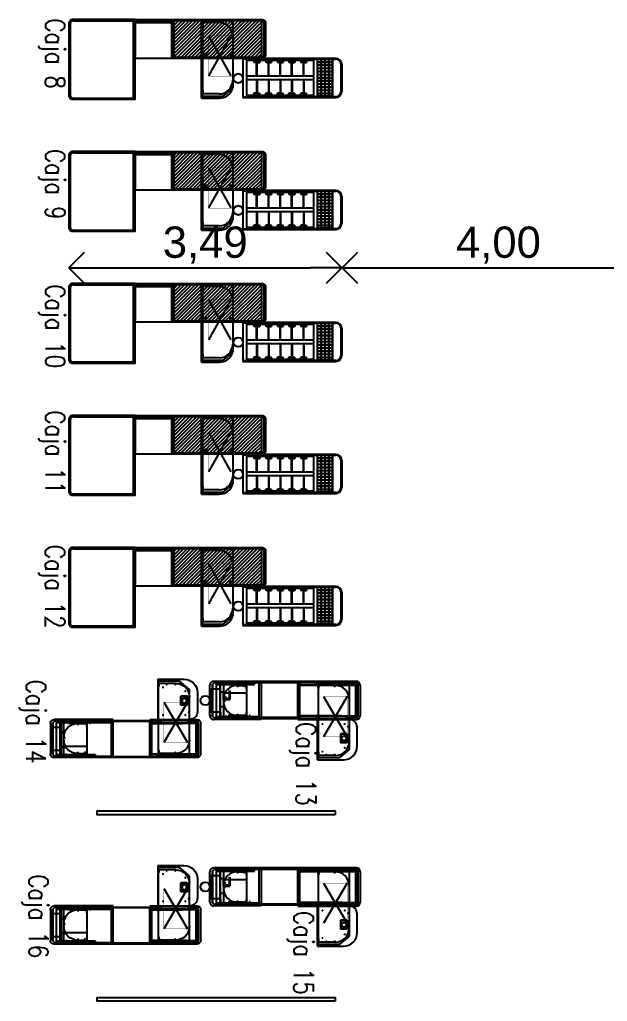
# Model space of a CAD drawing. Extents: x 306 to 2240, y 18 to 779.
# Drawn here: x 650.84 to 658.36, y 379.03 to 391.6 of the extents above; entities that cross this region are included whole.
import ezdxf

# ---------------------------------------------------------------- set-up
doc = ezdxf.new("R2010")
doc.units = 0
doc.header["$MEASUREMENT"] = 0
doc.header["$PDMODE"] = 3
for name, color, linetype in [('1', 1, 'Continuous'), ('12', 1, 'Continuous'), ('Alzado 01', 1, 'Continuous'), ('Cabriada', 2, 'Continuous'), ('Cajas', 1, 'Continuous'), ('COTAS', 2, 'Continuous'), ('Nombre de locales', 3, 'Continuous')]:
    doc.layers.add(name, color=color, linetype=linetype)
doc.styles.add('arial', font='arial.ttf')
doc.styles.add('VA-01-12', font='simplex.shx', dxfattribs={"width": 0.8, "height": 0.2})
doc.dimstyles.new('Cota 200', dxfattribs={"dimtxt": 0.4, "dimasz": 0.4, "dimexe": 1.25, "dimexo": 0.625, "dimgap": 0.05, "dimtad": 1, "dimzin": 1, "dimtxsty": 'arial', "dimblk": 'OPEN90', "dimcen": 0, "dimse1": 1, "dimse2": 1, "dimclrd": 1, "dimclrt": 2, "dimadec": 0, "dimazin": 0, "dimtfac": 1, "dimtix": 1, "dimtmove": 0, "dimatfit": 3, "dimldrblk": 'OPEN90', "dimfxl": 1, "dimarcsym": 0})

# ---------------------------------------------------------------- blocks, each defined once
blk = doc.blocks.new('_Open90')
at = {"color": 0, "linetype": 'ByBlock', "lineweight": -2}
for p, q in [((-0.5, 0.5), (0, 0)), ((0, 0), (-1, 0)), ((0, 0), (-0.5, -0.5))]:
    blk.add_line(p, q, dxfattribs=at)
blk = doc.blocks.new('*D105')
at = {"layer": 'COTAS', "color": 1, "linetype": 'Continuous', "lineweight": -2, "transparency": 16777216}
blk.add_line((655.365, 388.421), (658.565, 388.421), dxfattribs=at)
at = {"layer": 'Defpoints', "color": 0, "transparency": 16777216}
for p in [(658.965, 388.421), (658.965, 387.799, 0), (654.965, 387.471, 0)]:
    blk.add_point(p, dxfattribs=at)
at = {"layer": 'COTAS', "color": 1, "lineweight": -2, "transparency": 16777216, "xscale": 0.4, "yscale": 0.4, "zscale": 0.4, "rotation": 180}
blk.add_blockref('_Open90', (654.965, 388.421), dxfattribs=at)
at = {"layer": 'COTAS', "color": 1, "lineweight": -2, "transparency": 16777216, "xscale": 0.4, "yscale": 0.4, "zscale": 0.4}
blk.add_blockref('_Open90', (658.965, 388.421), dxfattribs=at)
at = {"layer": 'COTAS', "color": 2, "transparency": 16777216, "insert": (656.965, 388.711), "char_height": 0.4, "attachment_point": 5, "style": 'arial'}
blk.add_mtext('4,00', dxfattribs=at)
blk = doc.blocks.new('QUADRA N - 1 CINTA1')
at = {"layer": '1', "linetype": 'Continuous'}
h = blk.add_hatch(dxfattribs=at)
h.set_pattern_fill('ANSI31', color=256, scale=0.01, style=0)
h.set_pattern_definition([(45, (-107.38674, -175.19728), (-0.0224506403, 0.0224506403), [])])
h.paths.add_polyline_path([(-0.291, 0.232), (-1.416, 0.232), (-1.416, -0.23), (-0.291, -0.23)])
for p, q in [((-2.744, 0.199), (-2.744, -0.721)), ((-2.701, 0.234), (-1.933, 0.234)), ((-1.933, -0.755), (-1.933, 0.234)), ((-1.911, 0.249), (-1.911, -0.224)), ((-1.911, 0.207), (-1.911, 0.232)), ((-1.441, 0.232), (-1.911, 0.232)), ((-1.441, 0.207), (-1.911, 0.207)), ((-1.441, 0.232), (-1.441, 0.207)), ((-1.061, -0.758), (-1.061, 0.249)), ((-1.061, 0.249), (-0.656, 0.249)), ((-0.661, 0.242), (-1.047, 0.242)), ((-1.047, 0.242), (-1.047, -0.734)), ((-1.046, 0.181), (-1.046, 0.211)), ((-0.837, 0.211), (-1.046, 0.211)), ((-1.031, 0.181), (-1.046, 0.181)), ((-1.011, 0.239), (-1.021, 0.239)), ((-1.021, 0.239), (-1.021, 0.219)), ((-1.021, 0.219), (-1.011, 0.219)), ((-1.011, 0.219), (-1.011, 0.239)), ((-0.696, 0.239), (-0.696, 0.219)), ((-0.686, 0.219), (-0.686, 0.239)), ((-0.671, 0.239), (-0.681, 0.239)), ((-0.681, 0.219), (-0.671, 0.219)), ((-0.661, 0.242), (-0.661, -0.624)), ((-0.656, -0.583), (-0.656, 0.249)), ((-0.258, -0.197), (-0.258, 0.199)), ((-0.974, 0.041), (-0.685, -0.472)), ((-0.685, 0.041), (-0.974, -0.472)), ((-0.662, 0.035), (-0.662, -0.528)), ((-1.032, -0.187), (-1.047, -0.187)), ((-1.047, -0.187), (-1.047, -0.217)), ((-1.047, -0.247), (-1.047, -0.217)), ((-1.032, -0.249), (-1.047, -0.249)), ((-1.021, -0.211), (-1.021, -0.18)), ((-1.021, -0.18), (-0.996, -0.18)), ((-1.021, -0.211), (-0.996, -0.211)), ((-0.996, -0.18), (-0.996, -0.211)), ((-0.696, -0.211), (-0.696, -0.18)), ((-0.696, -0.18), (-0.686, -0.18)), ((-0.696, -0.211), (-0.686, -0.211)), ((-0.686, -0.18), (-0.686, -0.211)), ((-0.661, -0.624), (-0.791, -0.734)), ((-0.791, -0.734), (-1.047, -0.734)), ((-1.031, -0.673), (-1.046, -0.673)), ((-1.046, -0.673), (-1.046, -0.703)), ((-0.837, -0.703), (-1.046, -0.703)), ((-2.699, -0.755), (-1.933, -0.755)), ((-1.061, -0.758), (-0.831, -0.758))]:
    blk.add_line(p, q, dxfattribs=at)
for points in [[(-1.911, 0.249), (-2.711, 0.249, 0.414214), (-2.761, 0.199), (-2.761, -0.721, 0.414214), (-2.711, -0.771), (-1.911, -0.771)], [(-1.441, 0.249), (-0.287, 0.249, -0.43899), (-0.241, 0.199), (-0.241, -0.197, -0.414214), (-0.291, -0.247), (-1.441, -0.247)]]:
    blk.add_lwpolyline(points, format="xyb", close=True, dxfattribs=at)
for points in [[(-1.441, 0.249), (-1.441, -0.247), (-1.911, -0.247), (-1.911, 0.249)], [(-0.291, 0.232), (-1.416, 0.232), (-1.416, -0.23), (-0.291, -0.23)]]:
    blk.add_lwpolyline(points, close=True, dxfattribs=at)
at = {"layer": '1', "linetype": 'Continuous', "const_width": 0.003}
blk.add_lwpolyline([(-0.973, 0.041), (-0.668, 0.041), (-0.668, -0.474), (-0.973, -0.474)], close=True, dxfattribs=at)
at = {"layer": '1', "linetype": 'Continuous'}
for centre in [(-1.016, 0.232), (-0.691, 0.232), (-1.016, -0.201), (-0.691, -0.201)]:
    blk.add_circle(centre, 0.00551, dxfattribs=at)
for centre, radius, start, end in [((-2.707, 0.197), 0.0371, 81.7369, 177.4631), ((-0.837, 0.035), 0.175, 0, 90), ((-0.291, 0.199), 0.0331, 0, 90), ((-0.291, -0.197), 0.0331, 270, 0), ((-0.837, -0.528), 0.175, 270, 0), ((-0.831, -0.583), 0.175, 270, 0), ((-2.708, -0.72), 0.0358, 181.7722, 284.3201)]:
    blk.add_arc(centre, radius, start, end, dxfattribs=at)
blk = doc.blocks.new('49 - ANTECAJAS1')
at = {"layer": '12', "linetype": 'Continuous'}
for p, q in [((0.075, 1.265), (0.425, 1.265)), ((0, 0.95), (0, 1.19)), ((0, 1.19), (0, 0.045)), ((0.01, 0.905), (0.01, 1.19)), ((0.01, 1.19), (0.01, 0)), ((0.49, 1.15), (0.01, 1.15)), ((0.01, 1.144), (0.484, 1.144)), ((0.048, 1.144), (0.048, 1.1)), ((0.052, 1.144), (0.052, 1.1)), ((0.075, 1.255), (0.425, 1.255)), ((0.088, 1.144), (0.088, 1.1)), ((0.091, 1.144), (0.091, 1.1)), ((0.128, 1.144), (0.128, 1.1)), ((0.131, 1.144), (0.131, 1.1)), ((0.169, 1.144), (0.169, 1.1)), ((0.171, 1.144), (0.171, 1.1)), ((0.209, 1.144), (0.209, 1.1)), ((0.211, 1.144), (0.211, 1.1)), ((0.249, 1.144), (0.249, 1.1)), ((0.251, 1.144), (0.251, 1.1)), ((0.289, 1.144), (0.289, 1.1)), ((0.289, 1.144), (0.289, 1.1)), ((0.291, 1.144), (0.291, 1.1)), ((0.291, 1.144), (0.291, 1.1)), ((0.329, 1.144), (0.329, 1.1)), ((0.331, 1.144), (0.331, 1.1)), ((0.369, 1.144), (0.369, 1.1)), ((0.372, 1.144), (0.372, 1.1)), ((0.409, 1.144), (0.409, 1.1)), ((0.412, 1.144), (0.412, 1.1)), ((0.484, 1.144), (0.444, 1.144)), ((0.448, 1.144), (0.448, 1.1)), ((0.452, 1.144), (0.452, 1.1)), ((0.49, 1.15), (0.484, 1.15)), ((0.484, 1.144), (0.484, 0.95)), ((0.49, 1.19), (0.49, 0.905)), ((0.49, 0), (0.49, 1.19)), ((0.49, 0.95), (0.49, 1.15)), ((0.5, 1.19), (0.5, 0.95)), ((0.5, 0.045), (0.5, 1.19)), ((0.01, 1.1), (0.484, 1.1)), ((0.01, 1.097), (0.484, 1.097)), ((0.01, 1.05), (0.484, 1.05)), ((0.01, 1.047), (0.484, 1.047)), ((0.048, 1.097), (0.048, 1.05)), ((0.048, 1.047), (0.048, 1)), ((0.052, 1.097), (0.052, 1.05)), ((0.052, 1.047), (0.052, 1)), ((0.088, 1.097), (0.088, 1.05)), ((0.088, 1.047), (0.088, 1)), ((0.091, 1.097), (0.091, 1.05)), ((0.091, 1.047), (0.091, 1)), ((0.128, 1.097), (0.128, 1.05)), ((0.128, 1.047), (0.128, 1)), ((0.131, 1.097), (0.131, 1.05)), ((0.131, 1.047), (0.131, 1)), ((0.169, 1.097), (0.169, 1.05)), ((0.169, 1.047), (0.169, 1)), ((0.171, 1.097), (0.171, 1.05)), ((0.171, 1.047), (0.171, 1)), ((0.209, 1.097), (0.209, 1.05)), ((0.209, 1.047), (0.209, 1)), ((0.211, 1.097), (0.211, 1.05)), ((0.211, 1.047), (0.211, 1)), ((0.249, 1.097), (0.249, 1.05)), ((0.249, 1.047), (0.249, 1)), ((0.251, 1.097), (0.251, 1.05)), ((0.251, 1.047), (0.251, 1)), ((0.289, 1.097), (0.289, 1.05)), ((0.289, 1.097), (0.289, 1.05)), ((0.289, 1.047), (0.289, 1)), ((0.289, 1.047), (0.289, 1)), ((0.291, 1.097), (0.291, 1.05)), ((0.291, 1.097), (0.291, 1.05)), ((0.291, 1.047), (0.291, 1)), ((0.291, 1.047), (0.291, 1)), ((0.329, 1.097), (0.329, 1.05)), ((0.329, 1.047), (0.329, 1)), ((0.331, 1.097), (0.331, 1.05)), ((0.331, 1.047), (0.331, 1)), ((0.369, 1.097), (0.369, 1.05)), ((0.369, 1.047), (0.369, 1)), ((0.372, 1.097), (0.372, 1.05)), ((0.372, 1.047), (0.372, 1)), ((0.409, 1.097), (0.409, 1.05)), ((0.409, 1.047), (0.409, 1)), ((0.412, 1.097), (0.412, 1.05)), ((0.412, 1.047), (0.412, 1)), ((0.448, 1.097), (0.448, 1.05)), ((0.448, 1.047), (0.448, 1)), ((0.452, 1.097), (0.452, 1.05)), ((0.452, 1.047), (0.452, 1)), ((0, 0.95), (0, 0.905)), ((0, 0.905), (0, 0.95)), ((0.01, 1), (0.484, 1)), ((0.01, 0.997), (0.484, 0.997)), ((0.01, 0.95), (0.49, 0.95)), ((0.01, 0.95), (0.49, 0.95)), ((0.01, 0.95), (0.016, 0.95)), ((0.01, 0.905), (0.49, 0.905)), ((0.016, 0.905), (0.016, 0.045)), ((0.027, 0.905), (0.027, 0.045)), ((0.048, 0.997), (0.048, 0.95)), ((0.052, 0.997), (0.052, 0.95)), ((0.088, 0.997), (0.088, 0.95)), ((0.091, 0.997), (0.091, 0.95)), ((0.128, 0.997), (0.128, 0.95)), ((0.131, 0.997), (0.131, 0.95)), ((0.169, 0.997), (0.169, 0.95)), ((0.171, 0.997), (0.171, 0.95)), ((0.209, 0.997), (0.209, 0.95)), ((0.211, 0.997), (0.211, 0.95)), ((0.227, 0.905), (0.227, 0.045)), ((0.249, 0.997), (0.249, 0.95)), ((0.249, 0.95), (0.251, 0.95)), ((0.251, 0.997), (0.251, 0.95)), ((0.273, 0.905), (0.273, 0.045)), ((0.289, 0.997), (0.289, 0.95)), ((0.289, 0.997), (0.289, 0.95)), ((0.291, 0.997), (0.291, 0.95)), ((0.291, 0.997), (0.291, 0.95)), ((0.329, 0.997), (0.329, 0.95)), ((0.331, 0.997), (0.331, 0.95)), ((0.369, 0.997), (0.369, 0.95)), ((0.372, 0.997), (0.372, 0.95)), ((0.409, 0.997), (0.409, 0.95)), ((0.412, 0.997), (0.412, 0.95)), ((0.448, 0.997), (0.448, 0.95)), ((0.452, 0.997), (0.452, 0.95)), ((0.473, 0.905), (0.473, 0.045)), ((0.484, 0.905), (0.484, 0.045)), ((0.49, 0.95), (0.49, 1)), ((0.5, 0.905), (0.5, 0.95)), ((0.5, 0.95), (0.5, 0.905)), ((0.034, 0.815), (0.034, 0.74)), ((0.034, 0.815), (0.054, 0.815)), ((0.047, 0.815), (0.047, 0.74)), ((0.048, 0.793), (0.048, 0.763)), ((0.054, 0.793), (0.048, 0.793)), ((0.048, 0.763), (0.054, 0.763)), ((0.054, 0.793), (0.054, 0.815)), ((0.054, 0.763), (0.054, 0.793)), ((0.227, 0.78), (0.054, 0.78)), ((0.227, 0.774), (0.054, 0.774)), ((0.054, 0.774), (0.054, 0.74)), ((0.273, 0.78), (0.446, 0.78)), ((0.273, 0.774), (0.446, 0.774)), ((0.446, 0.793), (0.446, 0.815)), ((0.466, 0.815), (0.446, 0.815)), ((0.446, 0.793), (0.452, 0.793)), ((0.446, 0.763), (0.446, 0.793)), ((0.446, 0.774), (0.446, 0.74)), ((0.452, 0.763), (0.446, 0.763)), ((0.452, 0.793), (0.452, 0.763)), ((0.453, 0.815), (0.453, 0.74)), ((0.466, 0.815), (0.466, 0.74)), ((0.034, 0.74), (0.054, 0.74)), ((0.034, 0.665), (0.054, 0.665)), ((0.034, 0.665), (0.034, 0.59)), ((0.047, 0.665), (0.047, 0.59)), ((0.054, 0.643), (0.048, 0.643)), ((0.048, 0.643), (0.048, 0.613)), ((0.054, 0.643), (0.054, 0.665)), ((0.054, 0.613), (0.054, 0.643)), ((0.227, 0.63), (0.054, 0.63)), ((0.273, 0.63), (0.446, 0.63)), ((0.466, 0.74), (0.446, 0.74)), ((0.466, 0.665), (0.446, 0.665)), ((0.446, 0.643), (0.446, 0.665)), ((0.446, 0.613), (0.446, 0.643)), ((0.446, 0.643), (0.452, 0.643)), ((0.452, 0.643), (0.452, 0.613)), ((0.453, 0.665), (0.453, 0.59)), ((0.466, 0.665), (0.466, 0.59)), ((0.034, 0.59), (0.054, 0.59)), ((0.034, 0.441), (0.034, 0.516)), ((0.034, 0.516), (0.054, 0.516)), ((0.047, 0.441), (0.047, 0.516)), ((0.048, 0.613), (0.054, 0.613)), ((0.054, 0.624), (0.054, 0.59)), ((0.227, 0.624), (0.054, 0.624)), ((0.054, 0.481), (0.054, 0.516)), ((0.273, 0.624), (0.446, 0.624)), ((0.446, 0.624), (0.446, 0.59)), ((0.452, 0.613), (0.446, 0.613)), ((0.466, 0.59), (0.446, 0.59)), ((0.446, 0.481), (0.446, 0.516)), ((0.466, 0.516), (0.446, 0.516)), ((0.453, 0.441), (0.453, 0.516)), ((0.466, 0.441), (0.466, 0.516)), ((0.034, 0.441), (0.054, 0.441)), ((0.048, 0.463), (0.048, 0.493)), ((0.048, 0.493), (0.054, 0.493)), ((0.054, 0.463), (0.048, 0.463)), ((0.054, 0.493), (0.054, 0.463)), ((0.227, 0.481), (0.054, 0.481)), ((0.227, 0.475), (0.054, 0.475)), ((0.054, 0.463), (0.054, 0.441)), ((0.273, 0.481), (0.446, 0.481)), ((0.273, 0.475), (0.446, 0.475)), ((0.446, 0.493), (0.446, 0.463)), ((0.452, 0.493), (0.446, 0.493)), ((0.446, 0.463), (0.446, 0.441)), ((0.446, 0.463), (0.452, 0.463)), ((0.466, 0.441), (0.446, 0.441)), ((0.452, 0.463), (0.452, 0.493)), ((0.034, 0.292), (0.034, 0.367)), ((0.034, 0.367), (0.054, 0.367)), ((0.034, 0.292), (0.054, 0.292)), ((0.047, 0.292), (0.047, 0.367)), ((0.048, 0.313), (0.048, 0.343)), ((0.048, 0.343), (0.054, 0.343)), ((0.054, 0.313), (0.048, 0.313)), ((0.054, 0.332), (0.054, 0.367)), ((0.054, 0.343), (0.054, 0.313)), ((0.227, 0.332), (0.054, 0.332)), ((0.227, 0.326), (0.054, 0.326)), ((0.054, 0.313), (0.054, 0.292)), ((0.273, 0.332), (0.446, 0.332)), ((0.273, 0.326), (0.446, 0.326)), ((0.446, 0.332), (0.446, 0.367)), ((0.466, 0.367), (0.446, 0.367)), ((0.446, 0.343), (0.446, 0.313)), ((0.452, 0.343), (0.446, 0.343)), ((0.446, 0.313), (0.446, 0.292)), ((0.446, 0.313), (0.452, 0.313)), ((0.466, 0.292), (0.446, 0.292)), ((0.452, 0.313), (0.452, 0.343)), ((0.453, 0.292), (0.453, 0.367)), ((0.466, 0.292), (0.466, 0.367)), ((0.034, 0.217), (0.054, 0.217)), ((0.034, 0.142), (0.034, 0.217)), ((0.034, 0.142), (0.054, 0.142)), ((0.047, 0.142), (0.047, 0.217)), ((0.048, 0.193), (0.054, 0.193)), ((0.048, 0.163), (0.048, 0.193)), ((0.054, 0.163), (0.048, 0.163)), ((0.054, 0.182), (0.054, 0.217)), ((0.054, 0.193), (0.054, 0.163)), ((0.227, 0.182), (0.054, 0.182)), ((0.227, 0.176), (0.054, 0.176)), ((0.054, 0.163), (0.054, 0.142)), ((0.273, 0.182), (0.446, 0.182)), ((0.273, 0.176), (0.446, 0.176)), ((0.466, 0.217), (0.446, 0.217)), ((0.446, 0.182), (0.446, 0.217)), ((0.452, 0.193), (0.446, 0.193)), ((0.446, 0.193), (0.446, 0.163)), ((0.446, 0.163), (0.452, 0.163)), ((0.446, 0.163), (0.446, 0.142)), ((0.466, 0.142), (0.446, 0.142)), ((0.452, 0.163), (0.452, 0.193)), ((0.453, 0.142), (0.453, 0.217)), ((0.466, 0.142), (0.466, 0.217)), ((0, 0.045), (0, 0)), ((0, 0), (0.5, 0)), ((0.01, 0.045), (0.49, 0.045)), ((0.5, 0), (0.5, 0.045))]:
    blk.add_line(p, q, dxfattribs=at)
for centre, radius, start, end in [((0.075, 1.19), 0.075, 90, 180), ((0.425, 1.19), 0.075, 0, 90), ((0.075, 1.19), 0.065, 90, 180), ((0.425, 1.19), 0.065, 0, 90)]:
    blk.add_arc(centre, radius, start, end, dxfattribs=at)
blk = doc.blocks.new('QTD 1920')
at = {"layer": '12', "linetype": 'Continuous'}
for p, q in [((191.066, 505.964), (191.066, 504.139)), ((191.107, 505.982), (191.081, 505.955)), ((191.081, 505.955), (191.081, 505.953)), ((191.081, 505.838), (191.081, 505.955)), ((191.081, 505.953), (191.081, 505.238)), ((191.108, 505.953), (191.081, 505.953)), ((191.082, 505.955), (191.108, 505.98)), ((191.082, 505.955), (191.082, 505.838)), ((191.083, 505.981), (191.083, 505.894)), ((191.094, 505.981), (191.083, 505.981)), ((191.083, 505.943), (191.094, 505.943)), ((191.083, 505.932), (191.083, 505.943)), ((191.094, 505.894), (191.094, 505.981)), ((191.094, 505.943), (191.094, 505.932)), ((191.107, 505.982), (191.512, 505.982)), ((191.511, 505.98), (191.108, 505.98)), ((191.108, 505.825), (191.108, 505.953)), ((191.108, 505.953), (191.514, 505.953)), ((191.113, 505.235), (191.113, 505.958)), ((191.115, 506.013), (191.507, 506.013)), ((191.509, 505.235), (191.509, 505.958)), ((191.537, 505.955), (191.511, 505.98)), ((191.512, 505.982), (191.538, 505.955)), ((191.514, 505.953), (191.541, 505.953)), ((191.514, 505.825), (191.514, 505.953)), ((191.528, 505.981), (191.539, 505.981)), ((191.528, 505.894), (191.528, 505.981)), ((191.539, 505.943), (191.528, 505.943)), ((191.528, 505.943), (191.528, 505.932)), ((191.537, 505.955), (191.537, 505.838)), ((191.538, 505.838), (191.538, 505.955)), ((191.539, 505.981), (191.539, 505.894)), ((191.539, 505.932), (191.539, 505.943)), ((191.54, 505.953), (191.54, 505.955)), ((191.541, 505.953), (191.541, 505.238)), ((191.556, 505.213), (191.556, 505.964)), ((191.898, 505.972), (191.653, 505.972)), ((191.068, 505.824), (191.097, 505.824)), ((191.068, 505.824), (191.097, 505.824)), ((191.097, 505.824), (191.068, 505.824)), ((191.092, 505.824), (191.081, 505.824)), ((191.094, 505.932), (191.083, 505.932)), ((191.083, 505.894), (191.094, 505.894)), ((191.083, 505.883), (191.083, 505.894)), ((191.083, 505.894), (191.094, 505.894)), ((191.094, 505.883), (191.083, 505.883)), ((191.087, 505.87), (191.087, 505.476)), ((191.087, 505.87), (191.939, 505.87)), ((191.095, 505.824), (191.089, 505.824)), ((191.095, 505.824), (191.089, 505.824)), ((191.095, 505.824), (191.089, 505.824)), ((191.11, 505.845), (191.09, 505.845)), ((191.09, 505.845), (191.09, 505.835)), ((191.09, 505.835), (191.11, 505.835)), ((191.092, 505.827), (191.092, 505.822)), ((191.092, 505.827), (191.092, 505.822)), ((191.092, 505.827), (191.092, 505.822)), ((191.094, 505.894), (191.094, 505.883)), ((191.11, 505.835), (191.11, 505.845)), ((191.11, 505.825), (191.11, 505.238)), ((191.192, 505.869), (191.844, 505.869)), ((191.512, 505.825), (191.512, 505.238)), ((191.528, 505.932), (191.539, 505.932)), ((191.539, 505.894), (191.528, 505.894)), ((191.528, 505.894), (191.528, 505.883)), ((191.539, 505.894), (191.528, 505.894)), ((191.528, 505.883), (191.539, 505.883)), ((191.539, 505.883), (191.539, 505.894)), ((191.737, 505.845), (191.743, 505.845)), ((191.737, 505.845), (191.737, 505.766)), ((191.737, 505.845), (191.743, 505.845)), ((191.743, 505.845), (191.743, 505.766)), ((191.744, 505.845), (191.852, 505.845)), ((191.744, 505.845), (191.744, 505.839)), ((191.744, 505.839), (191.852, 505.839)), ((191.846, 505.839), (191.846, 505.76)), ((191.846, 505.839), (191.852, 505.839)), ((191.852, 505.845), (191.852, 505.839)), ((191.852, 505.839), (191.852, 505.76)), ((191.939, 505.87), (192.047, 505.742)), ((191.118, 505.697), (191.118, 505.476)), ((191.504, 505.213), (191.504, 505.781)), ((191.737, 505.766), (191.845, 505.766)), ((191.737, 505.766), (191.737, 505.76)), ((191.737, 505.766), (191.743, 505.766)), ((191.737, 505.76), (191.845, 505.76)), ((191.845, 505.766), (191.845, 505.76)), ((191.846, 505.76), (191.852, 505.76)), ((192.016, 505.697), (192.016, 505.476)), ((192.047, 505.742), (192.047, 505.476)), ((192.07, 505.466), (192.07, 505.8)), ((191.083, 505.501), (191.094, 505.501)), ((191.083, 505.49), (191.083, 505.501)), ((191.094, 505.49), (191.083, 505.49)), ((191.083, 505.452), (191.094, 505.452)), ((191.083, 505.441), (191.083, 505.452)), ((191.094, 505.441), (191.083, 505.441)), ((191.087, 505.476), (192.047, 505.476)), ((191.09, 505.51), (191.09, 505.501)), ((191.11, 505.51), (191.09, 505.51)), ((191.09, 505.501), (191.11, 505.501)), ((191.094, 505.501), (191.094, 505.49)), ((191.094, 505.452), (191.094, 505.441)), ((191.11, 505.501), (191.11, 505.51)), ((191.147, 505.476), (191.118, 505.476)), ((191.147, 505.491), (191.147, 505.476)), ((191.539, 505.501), (191.528, 505.501)), ((191.528, 505.501), (191.528, 505.49)), ((191.528, 505.49), (191.539, 505.49)), ((191.539, 505.452), (191.528, 505.452)), ((191.528, 505.452), (191.528, 505.441)), ((191.528, 505.441), (191.539, 505.441)), ((191.539, 505.49), (191.539, 505.501)), ((191.539, 505.441), (191.539, 505.452)), ((192.07, 505.466), (191.554, 505.466)), ((191.987, 505.491), (191.987, 505.476)), ((191.987, 505.476), (192.016, 505.476)), ((191.081, 504.167), (191.081, 505.238)), ((191.081, 505.238), (191.11, 505.238)), ((191.107, 505.213), (191.081, 505.213)), ((191.082, 505.258), (191.082, 505.213)), ((191.54, 505.235), (191.082, 505.235)), ((191.082, 505.213), (191.54, 505.213)), ((191.113, 505.235), (191.113, 505.213)), ((191.113, 505.235), (191.509, 505.235)), ((191.509, 505.213), (191.113, 505.213)), ((191.482, 505.213), (191.504, 505.213)), ((191.509, 505.235), (191.509, 505.213)), ((191.541, 505.238), (191.512, 505.238)), ((191.53, 505.212), (191.54, 505.212)), ((191.53, 505.212), (191.53, 504.745)), ((191.53, 505.212), (191.54, 505.212)), ((191.54, 505.213), (191.54, 505.258)), ((191.54, 504.167), (191.54, 505.212)), ((191.082, 504.743), (191.107, 504.743)), ((191.082, 504.743), (191.082, 504.661)), ((191.082, 504.719), (191.082, 504.743)), ((191.082, 504.743), (191.538, 504.743)), ((191.538, 504.719), (191.082, 504.719)), ((191.514, 504.167), (191.514, 504.722)), ((191.54, 504.722), (191.514, 504.722)), ((191.54, 504.745), (191.53, 504.745)), ((191.538, 504.743), (191.538, 504.719)), ((191.538, 504.743), (191.554, 504.743)), ((191.554, 504.743), (191.554, 504.139)), ((191.107, 504.661), (191.082, 504.661)), ((191.083, 504.605), (191.094, 504.605)), ((191.083, 504.594), (191.083, 504.605)), ((191.094, 504.594), (191.083, 504.594)), ((191.083, 504.564), (191.083, 504.553)), ((191.094, 504.564), (191.083, 504.564)), ((191.094, 504.605), (191.094, 504.594)), ((191.094, 504.553), (191.094, 504.564)), ((191.107, 504.167), (191.107, 504.661)), ((191.533, 504.602), (191.503, 504.602)), ((191.503, 504.602), (191.503, 504.593)), ((191.503, 504.593), (191.533, 504.593)), ((191.528, 504.564), (191.539, 504.564)), ((191.528, 504.553), (191.528, 504.564)), ((191.533, 504.602), (191.533, 504.593)), ((191.539, 504.564), (191.539, 504.553)), ((191.083, 504.556), (191.094, 504.556)), ((191.083, 504.545), (191.083, 504.556)), ((191.083, 504.553), (191.094, 504.553)), ((191.094, 504.545), (191.083, 504.545)), ((191.083, 504.507), (191.094, 504.507)), ((191.083, 504.495), (191.083, 504.507)), ((191.094, 504.495), (191.083, 504.495)), ((191.087, 504.263), (191.087, 504.558)), ((191.087, 504.558), (191.534, 504.558)), ((191.09, 504.524), (191.09, 504.533)), ((191.09, 504.533), (191.11, 504.533)), ((191.11, 504.524), (191.09, 504.524)), ((191.094, 504.556), (191.094, 504.545)), ((191.094, 504.507), (191.094, 504.495)), ((191.11, 504.514), (191.11, 504.504)), ((191.118, 504.436), (191.118, 504.558)), ((191.147, 504.558), (191.118, 504.558)), ((191.147, 504.543), (191.147, 504.558)), ((191.215, 504.257), (191.215, 504.558)), ((191.474, 504.558), (191.504, 504.558)), ((191.474, 504.543), (191.474, 504.558)), ((191.504, 504.436), (191.504, 504.558)), ((191.504, 504.548), (191.504, 504.322)), ((191.531, 504.533), (191.512, 504.533)), ((191.512, 504.533), (191.512, 504.524)), ((191.512, 504.524), (191.531, 504.524)), ((191.539, 504.553), (191.528, 504.553)), ((191.531, 504.524), (191.531, 504.533)), ((191.534, 504.558), (191.534, 504.263)), ((191.54, 504.22), (191.54, 504.529)), ((191.554, 504.497), (191.554, 504.259)), ((191.184, 504.343), (191.292, 504.343)), ((191.184, 504.337), (191.292, 504.337)), ((191.283, 504.337), (191.283, 504.343)), ((191.283, 504.258), (191.283, 504.337)), ((191.283, 504.337), (191.288, 504.337)), ((191.288, 504.258), (191.288, 504.337)), ((191.292, 504.337), (191.292, 504.343)), ((191.293, 504.264), (191.293, 504.343)), ((191.293, 504.343), (191.299, 504.343)), ((191.299, 504.264), (191.299, 504.343)), ((191.068, 504.21), (191.097, 504.21)), ((191.081, 504.278), (191.108, 504.278)), ((191.082, 504.265), (191.081, 504.265)), ((191.081, 504.217), (191.081, 504.22)), ((191.081, 504.217), (191.107, 504.217)), ((191.081, 504.217), (191.081, 504.148)), ((191.082, 504.217), (191.081, 504.217)), ((191.082, 504.224), (191.082, 504.226)), ((191.538, 504.226), (191.082, 504.226)), ((191.158, 504.224), (191.082, 504.224)), ((191.082, 504.148), (191.082, 504.217)), ((191.087, 504.263), (191.534, 504.263)), ((191.089, 504.21), (191.095, 504.21)), ((191.09, 504.288), (191.09, 504.297)), ((191.09, 504.297), (191.11, 504.297)), ((191.11, 504.288), (191.09, 504.288)), ((191.107, 504.217), (191.514, 504.217)), ((191.108, 504.278), (191.11, 504.278)), ((191.11, 504.297), (191.11, 504.288)), ((191.163, 504.099), (191.163, 504.22)), ((191.191, 504.264), (191.299, 504.264)), ((191.191, 504.258), (191.299, 504.258)), ((191.192, 504.264), (191.332, 504.264)), ((191.264, 504.294), (191.258, 504.294)), ((191.258, 504.287), (191.258, 504.293)), ((191.283, 504.258), (191.288, 504.258)), ((191.283, 504.258), (191.288, 504.258)), ((191.288, 504.287), (191.288, 504.293)), ((191.295, 504.287), (191.289, 504.287)), ((191.295, 504.287), (191.289, 504.287)), ((191.289, 504.258), (191.289, 504.264)), ((191.293, 504.264), (191.299, 504.264)), ((191.299, 504.258), (191.299, 504.264)), ((191.458, 504.099), (191.458, 504.22)), ((191.462, 504.224), (191.538, 504.224)), ((191.533, 504.268), (191.503, 504.268)), ((191.503, 504.268), (191.503, 504.258)), ((191.503, 504.258), (191.533, 504.258)), ((191.531, 504.297), (191.512, 504.297)), ((191.512, 504.297), (191.512, 504.288)), ((191.512, 504.288), (191.531, 504.288)), ((191.514, 504.278), (191.512, 504.278)), ((191.541, 504.278), (191.514, 504.278)), ((191.54, 504.217), (191.514, 504.217)), ((191.552, 504.279), (191.523, 504.279)), ((191.552, 504.279), (191.523, 504.279)), ((191.523, 504.279), (191.552, 504.279)), ((191.552, 504.21), (191.523, 504.21)), ((191.526, 504.279), (191.531, 504.279)), ((191.526, 504.279), (191.531, 504.279)), ((191.526, 504.279), (191.531, 504.279)), ((191.531, 504.21), (191.526, 504.21)), ((191.528, 504.276), (191.528, 504.281)), ((191.528, 504.276), (191.528, 504.281)), ((191.528, 504.276), (191.528, 504.281)), ((191.531, 504.288), (191.531, 504.297)), ((191.533, 504.268), (191.533, 504.258)), ((191.538, 504.265), (191.537, 504.265)), ((191.537, 504.148), (191.537, 504.217)), ((191.539, 504.217), (191.537, 504.217)), ((191.538, 504.224), (191.538, 504.226)), ((191.539, 504.217), (191.539, 504.148)), ((191.54, 504.217), (191.54, 504.22)), ((191.081, 504.167), (191.081, 504.171)), ((191.081, 504.167), (191.107, 504.167)), ((191.081, 504.148), (191.107, 504.121)), ((191.108, 504.123), (191.082, 504.148)), ((191.107, 504.167), (191.514, 504.167)), ((191.107, 504.121), (191.512, 504.121)), ((191.512, 504.123), (191.108, 504.123)), ((191.505, 504.09), (191.115, 504.09)), ((191.168, 504.094), (191.453, 504.094)), ((191.539, 504.148), (191.512, 504.121)), ((191.512, 504.123), (191.537, 504.148)), ((191.54, 504.167), (191.514, 504.167)), ((191.54, 504.167), (191.54, 504.171))]:
    blk.add_line(p, q, dxfattribs=at)
at = {"layer": '12', "linetype": 'Continuous', "const_width": 0.003}
blk.add_lwpolyline([(191.261, 505.846), (191.776, 505.846), (191.776, 505.541), (191.261, 505.541), (191.261, 505.846)], dxfattribs=at)
at = {"layer": '12', "linetype": 'Continuous'}
for points in [[(191.261, 505.541), (191.776, 505.846)], [(191.261, 505.846), (191.776, 505.541)]]:
    blk.add_lwpolyline(points, dxfattribs=at)
for centre, radius in [((191.646, 505.97), 0.00246), ((191.092, 505.824), 0.00206), ((191.092, 505.824), 0.00206), ((191.092, 505.824), 0.00206), ((191.097, 505.84), 0.00541), ((191.612, 505.815), 0.00246), ((191.646, 505.86), 0.00246), ((191.795, 505.805), 0.0295), ((191.834, 505.86), 0.00246), ((191.917, 505.815), 0.00246), ((191.129, 505.687), 0.00246), ((192.006, 505.687), 0.00246), ((192.006, 505.579), 0.00246), ((191.097, 505.505), 0.00541), ((191.129, 505.487), 0.00246), ((191.612, 505.53), 0.00246), ((191.965, 505.53), 0.00246), ((191.523, 504.598), 0.00541), ((191.097, 504.528), 0.00541), ((191.129, 504.527), 0.00246), ((191.129, 504.445), 0.00246), ((191.493, 504.445), 0.00246), ((191.525, 504.528), 0.00541), ((191.089, 504.21), 0.00246), ((191.097, 504.293), 0.00541), ((191.202, 504.272), 0.00246), ((191.202, 504.243), 0.00246), ((191.321, 504.272), 0.00246), ((191.39, 504.272), 0.00246), ((191.39, 504.243), 0.00246), ((191.523, 504.263), 0.00541), ((191.525, 504.293), 0.00541), ((191.528, 504.279), 0.00206), ((191.528, 504.279), 0.00206), ((191.528, 504.279), 0.00206), ((191.531, 504.21), 0.00246)]:
    blk.add_circle(centre, radius, dxfattribs=at)
for centre, radius, start, end in [((191.115, 505.964), 0.0491, 90, 180), ((191.507, 505.964), 0.0491, 0, 90), ((191.653, 505.874), 0.0983, 90, 180), ((191.898, 505.8), 0.172, 0, 90), ((191.29, 505.697), 0.172, 90, 180), ((191.844, 505.697), 0.172, 0, 90), ((191.29, 504.436), 0.172, 180, 270), ((191.332, 504.436), 0.172, 270, 0), ((191.158, 504.22), 0.00491, 0, 90), ((191.462, 504.22), 0.00491, 90, 180), ((191.115, 504.139), 0.0491, 180, 270), ((191.168, 504.099), 0.00491, 180, 270), ((191.453, 504.099), 0.00491, 270, 0), ((191.505, 504.139), 0.0491, 270, 0)]:
    blk.add_arc(centre, radius, start, end, dxfattribs=at)
blk = doc.blocks.new('TD')
at = {"layer": '12', "linetype": 'Continuous'}
for p, q in [((202.631, 481.682), (202.631, 482.437)), ((202.647, 482.428), (202.674, 482.454)), ((202.674, 482.453), (202.649, 482.427)), ((203.079, 482.454), (202.674, 482.454)), ((202.674, 482.453), (203.078, 482.453)), ((202.681, 482.486), (203.071, 482.486)), ((202.728, 482.477), (202.728, 482.356)), ((203.018, 482.482), (202.733, 482.482)), ((203.023, 482.477), (203.023, 482.356)), ((203.078, 482.453), (203.104, 482.427)), ((203.105, 482.428), (203.079, 482.454)), ((203.12, 480.611), (203.12, 482.437)), ((202.631, 482.079), (202.631, 482.317)), ((202.634, 482.366), (202.662, 482.366)), ((202.646, 482.408), (202.646, 481.213)), ((202.646, 482.408), (202.672, 482.408)), ((202.646, 482.408), (202.646, 482.405)), ((202.646, 482.359), (202.672, 482.359)), ((202.646, 482.359), (202.646, 482.355)), ((202.646, 482.356), (202.646, 482.047)), ((202.647, 482.359), (202.647, 482.428)), ((202.647, 482.359), (202.649, 482.359)), ((202.648, 482.351), (202.648, 482.349)), ((202.723, 482.351), (202.648, 482.351)), ((202.648, 482.349), (203.104, 482.349)), ((202.649, 482.427), (202.649, 482.359)), ((202.652, 482.017), (202.652, 482.313)), ((203.098, 482.313), (202.652, 482.313)), ((202.683, 482.317), (202.653, 482.317)), ((202.653, 482.307), (202.653, 482.317)), ((202.655, 482.366), (202.66, 482.366)), ((202.672, 482.408), (202.672, 481.703)), ((203.079, 482.408), (202.672, 482.408)), ((203.079, 482.359), (202.672, 482.359)), ((202.683, 482.307), (202.683, 482.317)), ((202.971, 482.319), (202.971, 482.018)), ((203.028, 482.351), (203.104, 482.351)), ((203.079, 482.408), (203.079, 481.914)), ((203.105, 482.408), (203.079, 482.408)), ((203.105, 482.359), (203.079, 482.359)), ((203.118, 482.366), (203.089, 482.366)), ((203.097, 482.366), (203.091, 482.366)), ((203.098, 482.313), (203.098, 482.017)), ((203.104, 482.427), (203.104, 482.359)), ((203.104, 482.359), (203.105, 482.359)), ((203.104, 482.351), (203.104, 482.349)), ((203.105, 482.359), (203.105, 482.428)), ((203.105, 482.408), (203.105, 481.187)), ((203.105, 482.408), (203.105, 482.405)), ((203.105, 482.359), (203.105, 482.355)), ((202.634, 482.297), (202.662, 482.297)), ((202.634, 482.297), (202.662, 482.297)), ((202.662, 482.297), (202.634, 482.297)), ((202.645, 482.298), (202.672, 482.298)), ((202.648, 482.311), (202.649, 482.311)), ((202.653, 482.307), (202.683, 482.307)), ((202.66, 482.297), (202.655, 482.297)), ((202.66, 482.297), (202.655, 482.297)), ((202.66, 482.297), (202.655, 482.297)), ((202.655, 482.288), (202.655, 482.278)), ((202.674, 482.288), (202.655, 482.288)), ((202.655, 482.278), (202.674, 482.278)), ((202.657, 482.3), (202.657, 482.294)), ((202.657, 482.3), (202.657, 482.294)), ((202.657, 482.3), (202.657, 482.294)), ((202.672, 482.298), (202.674, 482.298)), ((202.674, 482.278), (202.674, 482.288)), ((202.682, 482.027), (202.682, 482.253)), ((203.078, 482.298), (203.076, 482.298)), ((203.076, 482.278), (203.076, 482.288)), ((203.076, 482.288), (203.095, 482.288)), ((203.095, 482.278), (203.076, 482.278)), ((203.105, 482.298), (203.078, 482.298)), ((203.095, 482.288), (203.095, 482.278)), ((203.104, 482.311), (203.105, 482.311)), ((202.682, 482.139), (202.682, 482.018)), ((203.068, 482.139), (203.068, 482.018)), ((203.076, 482.062), (203.076, 482.072)), ((203.092, 482.08), (203.103, 482.08)), ((203.092, 482.069), (203.092, 482.08)), ((203.103, 482.069), (203.092, 482.069)), ((203.103, 482.08), (203.103, 482.069)), ((202.647, 482.023), (202.658, 482.023)), ((202.647, 482.011), (202.647, 482.023)), ((202.658, 482.011), (202.647, 482.011)), ((203.098, 482.017), (202.652, 482.017)), ((202.683, 481.983), (202.653, 481.983)), ((202.653, 481.973), (202.653, 481.983)), ((202.653, 481.973), (202.683, 481.973)), ((202.674, 482.052), (202.655, 482.052)), ((202.655, 482.052), (202.655, 482.042)), ((202.655, 482.042), (202.674, 482.042)), ((202.658, 482.023), (202.658, 482.011)), ((202.674, 482.042), (202.674, 482.052)), ((202.712, 482.018), (202.682, 482.018)), ((202.683, 481.973), (202.683, 481.983)), ((202.712, 482.032), (202.712, 482.018)), ((203.038, 482.032), (203.038, 482.018)), ((203.038, 482.018), (203.068, 482.018)), ((203.076, 482.052), (203.095, 482.052)), ((203.095, 482.042), (203.076, 482.042)), ((203.092, 482.031), (203.103, 482.031)), ((203.092, 482.02), (203.092, 482.031)), ((203.103, 482.023), (203.092, 482.023)), ((203.092, 482.023), (203.092, 482.011)), ((203.103, 482.02), (203.092, 482.02)), ((203.092, 482.011), (203.103, 482.011)), ((203.092, 481.982), (203.103, 481.982)), ((203.092, 481.97), (203.092, 481.982)), ((203.103, 481.97), (203.092, 481.97)), ((203.095, 482.052), (203.095, 482.042)), ((203.103, 482.031), (203.103, 482.02)), ((203.103, 482.011), (203.103, 482.023)), ((203.103, 481.982), (203.103, 481.97)), ((203.079, 481.914), (203.104, 481.914)), ((203.104, 481.682), (203.104, 481.914)), ((202.646, 481.703), (202.672, 481.703)), ((202.648, 481.682), (202.648, 481.707)), ((202.648, 481.707), (203.104, 481.707)), ((203.104, 481.707), (203.104, 481.682)), ((202.648, 481.682), (202.631, 481.682)), ((202.646, 481.68), (202.656, 481.68)), ((203.104, 481.682), (202.648, 481.682)), ((202.656, 481.213), (202.656, 481.68)), ((203.104, 481.682), (203.079, 481.682)), ((202.63, 481.212), (202.63, 480.611)), ((202.645, 481.187), (202.674, 481.187)), ((202.645, 480.622), (202.645, 481.187)), ((202.656, 481.213), (202.646, 481.213)), ((202.656, 481.213), (202.646, 481.213)), ((203.104, 481.212), (202.646, 481.212)), ((202.646, 481.212), (202.646, 481.168)), ((202.646, 481.19), (203.104, 481.19)), ((202.674, 480.75), (202.674, 481.187)), ((202.677, 481.19), (202.677, 481.212)), ((202.677, 481.212), (203.073, 481.212)), ((203.073, 481.19), (202.677, 481.19)), ((202.677, 481.19), (202.677, 480.617)), ((202.704, 481.212), (202.682, 481.212)), ((202.682, 481.212), (202.682, 480.794)), ((203.073, 481.19), (203.073, 481.212)), ((203.073, 481.19), (203.073, 480.617)), ((203.105, 481.187), (203.076, 481.187)), ((203.076, 480.75), (203.076, 481.187)), ((203.079, 481.212), (203.105, 481.212)), ((203.104, 481.168), (203.104, 481.212)), ((203.105, 480.622), (203.105, 481.187)), ((202.115, 481.11), (202.115, 480.776)), ((202.115, 481.11), (202.631, 481.11)), ((202.139, 480.834), (202.139, 481.1)), ((203.098, 481.1), (202.139, 481.1)), ((202.199, 481.099), (202.169, 481.099)), ((202.169, 480.879), (202.169, 481.099)), ((202.199, 481.085), (202.199, 481.099)), ((202.647, 481.135), (202.647, 481.124)), ((202.658, 481.135), (202.647, 481.135)), ((202.647, 481.124), (202.658, 481.124)), ((202.647, 481.086), (202.647, 481.074)), ((202.658, 481.086), (202.647, 481.086)), ((202.647, 481.074), (202.658, 481.074)), ((202.658, 481.124), (202.658, 481.135)), ((202.658, 481.074), (202.658, 481.086)), ((203.038, 481.085), (203.038, 481.099)), ((203.038, 481.099), (203.068, 481.099)), ((203.068, 480.879), (203.068, 481.099)), ((203.076, 481.075), (203.076, 481.065)), ((203.095, 481.075), (203.076, 481.075)), ((203.076, 481.065), (203.095, 481.065)), ((203.092, 481.135), (203.103, 481.135)), ((203.092, 481.124), (203.092, 481.135)), ((203.103, 481.124), (203.092, 481.124)), ((203.092, 481.086), (203.103, 481.086)), ((203.092, 481.074), (203.092, 481.086)), ((203.103, 481.074), (203.092, 481.074)), ((203.095, 481.065), (203.095, 481.075)), ((203.098, 480.706), (203.098, 481.1)), ((203.103, 481.135), (203.103, 481.124)), ((203.103, 481.086), (203.103, 481.074)), ((202.247, 480.706), (202.139, 480.834)), ((202.334, 480.737), (202.334, 480.815)), ((202.34, 480.815), (202.334, 480.815)), ((202.449, 480.815), (202.34, 480.815)), ((202.34, 480.737), (202.34, 480.815)), ((202.34, 480.809), (202.34, 480.815)), ((202.449, 480.809), (202.34, 480.809)), ((202.443, 480.73), (202.443, 480.809)), ((202.449, 480.809), (202.443, 480.809)), ((202.449, 480.809), (202.449, 480.815)), ((202.449, 480.73), (202.449, 480.809)), ((203.098, 480.706), (202.247, 480.706)), ((202.34, 480.737), (202.334, 480.737)), ((202.334, 480.73), (202.334, 480.736)), ((202.442, 480.736), (202.334, 480.736)), ((202.442, 480.73), (202.334, 480.73)), ((202.994, 480.707), (202.341, 480.707)), ((202.442, 480.73), (202.442, 480.736)), ((202.449, 480.73), (202.443, 480.73)), ((202.449, 480.73), (202.443, 480.73)), ((202.647, 480.693), (202.647, 480.681)), ((202.658, 480.693), (202.647, 480.693)), ((202.647, 480.681), (202.658, 480.681)), ((202.647, 480.681), (202.658, 480.681)), ((202.647, 480.594), (202.647, 480.681)), ((202.648, 480.737), (202.648, 480.62)), ((202.649, 480.621), (202.649, 480.737)), ((202.658, 480.681), (202.658, 480.693)), ((202.658, 480.681), (202.658, 480.594)), ((202.672, 480.75), (202.672, 480.622)), ((203.095, 480.741), (203.076, 480.741)), ((203.076, 480.741), (203.076, 480.731)), ((203.076, 480.731), (203.095, 480.731)), ((203.078, 480.75), (203.078, 480.622)), ((203.118, 480.751), (203.089, 480.751)), ((203.118, 480.751), (203.089, 480.751)), ((203.089, 480.751), (203.118, 480.751)), ((203.091, 480.751), (203.097, 480.751)), ((203.091, 480.751), (203.097, 480.751)), ((203.091, 480.751), (203.097, 480.751)), ((203.092, 480.693), (203.103, 480.693)), ((203.092, 480.681), (203.092, 480.693)), ((203.103, 480.681), (203.092, 480.681)), ((203.103, 480.681), (203.092, 480.681)), ((203.092, 480.681), (203.092, 480.594)), ((203.094, 480.748), (203.094, 480.754)), ((203.094, 480.748), (203.094, 480.754)), ((203.094, 480.748), (203.094, 480.754)), ((203.094, 480.751), (203.105, 480.751)), ((203.095, 480.731), (203.095, 480.741)), ((203.103, 480.693), (203.103, 480.681)), ((203.103, 480.594), (203.103, 480.681)), ((203.104, 480.621), (203.104, 480.737)), ((203.105, 480.737), (203.105, 480.62)), ((202.287, 480.604), (202.533, 480.604)), ((202.672, 480.622), (202.645, 480.622)), ((202.646, 480.622), (202.646, 480.62)), ((202.647, 480.643), (202.647, 480.632)), ((202.658, 480.643), (202.647, 480.643)), ((202.647, 480.632), (202.658, 480.632)), ((202.658, 480.594), (202.647, 480.594)), ((202.674, 480.594), (202.648, 480.62)), ((202.649, 480.621), (202.675, 480.595)), ((202.658, 480.632), (202.658, 480.643)), ((203.078, 480.622), (202.672, 480.622)), ((203.079, 480.594), (202.674, 480.594)), ((202.675, 480.595), (203.078, 480.595)), ((203.071, 480.562), (202.679, 480.562)), ((203.078, 480.622), (203.105, 480.622)), ((203.104, 480.621), (203.078, 480.595)), ((203.079, 480.594), (203.105, 480.62)), ((203.092, 480.643), (203.103, 480.643)), ((203.092, 480.632), (203.092, 480.643)), ((203.103, 480.632), (203.092, 480.632)), ((203.092, 480.594), (203.103, 480.594)), ((203.103, 480.643), (203.103, 480.632)), ((203.105, 480.62), (203.105, 480.622))]:
    blk.add_line(p, q, dxfattribs=at)
at = {"layer": '12', "linetype": 'Continuous', "const_width": 0.003}
blk.add_lwpolyline([(202.41, 481.034), (202.925, 481.034), (202.925, 480.729), (202.41, 480.729), (202.41, 481.034)], dxfattribs=at)
at = {"layer": '12', "linetype": 'Continuous'}
for points in [[(202.41, 480.729), (202.925, 481.034)], [(202.41, 481.034), (202.925, 480.729)]]:
    blk.add_lwpolyline(points, dxfattribs=at)
for centre, radius in [((202.655, 482.366), 0.00246), ((202.662, 482.312), 0.00541), ((202.796, 482.333), 0.00246), ((202.983, 482.333), 0.00246), ((203.097, 482.366), 0.00246), ((202.657, 482.297), 0.00206), ((202.657, 482.297), 0.00206), ((202.657, 482.297), 0.00206), ((202.661, 482.283), 0.00541), ((202.796, 482.304), 0.00246), ((202.865, 482.304), 0.00246), ((202.983, 482.304), 0.00246), ((203.089, 482.283), 0.00541), ((202.693, 482.131), 0.00246), ((203.057, 482.131), 0.00246), ((202.661, 482.047), 0.00541), ((202.662, 481.978), 0.00541), ((203.057, 482.048), 0.00246), ((203.089, 482.047), 0.00541), ((203.057, 481.089), 0.00246), ((203.089, 481.07), 0.00541), ((202.18, 480.997), 0.00246), ((202.221, 481.045), 0.00246), ((202.574, 481.045), 0.00246), ((202.18, 480.888), 0.00246), ((203.057, 480.888), 0.00246), ((202.269, 480.76), 0.00246), ((202.352, 480.715), 0.00246), ((202.391, 480.771), 0.0295), ((202.54, 480.715), 0.00246), ((202.574, 480.76), 0.00246), ((203.089, 480.736), 0.00541), ((203.094, 480.751), 0.00206), ((203.094, 480.751), 0.00206), ((203.094, 480.751), 0.00206), ((202.54, 480.605), 0.00246)]:
    blk.add_circle(centre, radius, dxfattribs=at)
for centre, radius, start, end in [((202.681, 482.437), 0.0491, 90, 180), ((202.733, 482.477), 0.00491, 90, 180), ((203.018, 482.477), 0.00491, 0, 90), ((203.071, 482.437), 0.0491, 0, 90), ((202.854, 482.139), 0.172, 90, 180), ((202.723, 482.356), 0.00491, 270, 0), ((202.896, 482.139), 0.172, 0, 90), ((203.028, 482.356), 0.00491, 180, 270), ((202.341, 480.879), 0.172, 180, 270), ((202.896, 480.879), 0.172, 270, 0), ((202.287, 480.776), 0.172, 180, 270), ((202.533, 480.702), 0.0983, 270, 0), ((202.679, 480.611), 0.0491, 180, 270), ((203.071, 480.611), 0.0491, 270, 0)]:
    blk.add_arc(centre, radius, start, end, dxfattribs=at)
blk = doc.blocks.new('*D258')
at = {"layer": 'Alzado 01', "color": 1, "linetype": 'Continuous', "lineweight": -2, "transparency": 16777216}
blk.add_line((651.866, 388.421), (654.56, 388.421), dxfattribs=at)
at = {"layer": 'Defpoints', "color": 0, "transparency": 16777216}
for p in [(654.96, 388.421), (651.466, 387.832, 0), (654.96, 387.646, 0)]:
    blk.add_point(p, dxfattribs=at)
at = {"layer": 'Alzado 01', "color": 1, "lineweight": -2, "transparency": 16777216, "xscale": 0.4, "yscale": 0.4, "zscale": 0.4, "rotation": 180}
blk.add_blockref('_Open90', (651.466, 388.421), dxfattribs=at)
at = {"layer": 'Alzado 01', "color": 1, "lineweight": -2, "transparency": 16777216, "xscale": 0.4, "yscale": 0.4, "zscale": 0.4}
blk.add_blockref('_Open90', (654.96, 388.421), dxfattribs=at)
at = {"layer": 'Alzado 01', "color": 2, "transparency": 16777216, "insert": (653.213, 388.711), "char_height": 0.4, "attachment_point": 5, "style": 'arial'}
blk.add_mtext('3,49', dxfattribs=at)

msp = doc.modelspace()

# ---------------------------------------------------------------- linework, layer by layer
at = {"layer": 'Cabriada'}
for centre in [(653.635, 390.846, 0), (653.635, 389.156, 0), (653.635, 387.466, 0), (653.635, 385.776, 0), (653.635, 384.086, 0), (653.213, 382.88, 0), (653.213, 380.494, 0)]:
    msp.add_circle(centre, 0.06, dxfattribs=at)
at = {"layer": 'Cajas', "elevation": 0}
for points in [[(654.876, 381.418), (651.829, 381.418), (651.829, 381.468), (654.876, 381.468)], [(654.876, 379.028), (651.829, 379.028), (651.829, 379.078), (654.876, 379.078)]]:
    msp.add_lwpolyline(points, close=True, dxfattribs=at)

# ---------------------------------------------------------------- block references
at = {"layer": '1'}
for p in [(654.227, 391.349, 0), (654.227, 389.659, 0), (654.227, 387.969, 0), (654.227, 386.279, 0), (654.227, 384.589, 0)]:
    msp.add_blockref('QUADRA N - 1 CINTA1', p, dxfattribs=at)
at = {"layer": '1', "rotation": 270}
for name, p in [('49 - ANTECAJAS1', (653.695, 391.101, 0)), ('49 - ANTECAJAS1', (653.695, 389.411, 0)), ('49 - ANTECAJAS1', (653.695, 387.721, 0)), ('49 - ANTECAJAS1', (653.695, 386.031, 0)), ('49 - ANTECAJAS1', (653.695, 384.341, 0)), ('QTD 1920', (149.184, 574.191, 0)), ('QTD 1920', (149.184, 571.803, 0))]:
    msp.add_blockref(name, p, dxfattribs=at)
at = {"layer": '1', "xscale": -1, "rotation": 90}
for p in [(1133.717, 585.268, 0), (1133.717, 582.881, 0)]:
    msp.add_blockref('TD', p, dxfattribs=at)

# ---------------------------------------------------------------- texts
at = {"layer": 'Nombre de locales', "char_height": 0.25, "width": 1.37638, "attachment_point": 1, "rotation": 270, "style": 'VA-01-12'}
for s, insert in [('Caja 8', (651.418, 391.612, 0)), ('Caja 9', (651.418, 389.94, 0)), ('Caja 10', (651.418, 388.206, 0)), ('Caja 11', (651.418, 386.592, 0)), ('Caja 12', (651.416, 384.871, 0)), ('Caja 14', (651.171, 383.144, 0)), ('Caja 13', (654.628, 382.601, 0)), ('Caja 16', (651.204, 380.652, 0)), ('Caja 15', (654.598, 380.183, 0))]:
    msp.add_mtext(s, dxfattribs=dict(at, insert=insert))

# ---------------------------------------------------------------- dimensions: what is measured, and where the dimension line sits
at = {"layer": 'Alzado 01'}
dim = msp.add_linear_dim(base=(654.96, 388.421), p1=(651.466, 387.832, 0), p2=(654.96, 387.646, 0), dimstyle='Cota 200', override={"dimfxl": 0.05, "dimfxlon": 1}, dxfattribs=at)
dim.commit()
dim.dimension.update_dxf_attribs({"geometry": '*D258', "text_midpoint": (653.213, 388.711)})
at = {"layer": 'COTAS'}
dim = msp.add_linear_dim(base=(658.965, 388.421), p1=(654.965, 387.471, 0), p2=(658.965, 387.799, 0), dimstyle='Cota 200', override={"dimfxl": 7, "dimfxlon": 1}, dxfattribs=at)
dim.commit()
dim.dimension.update_dxf_attribs({"geometry": '*D105', "text_midpoint": (656.965, 388.711)})

doc.saveas('drawing.dxf')
